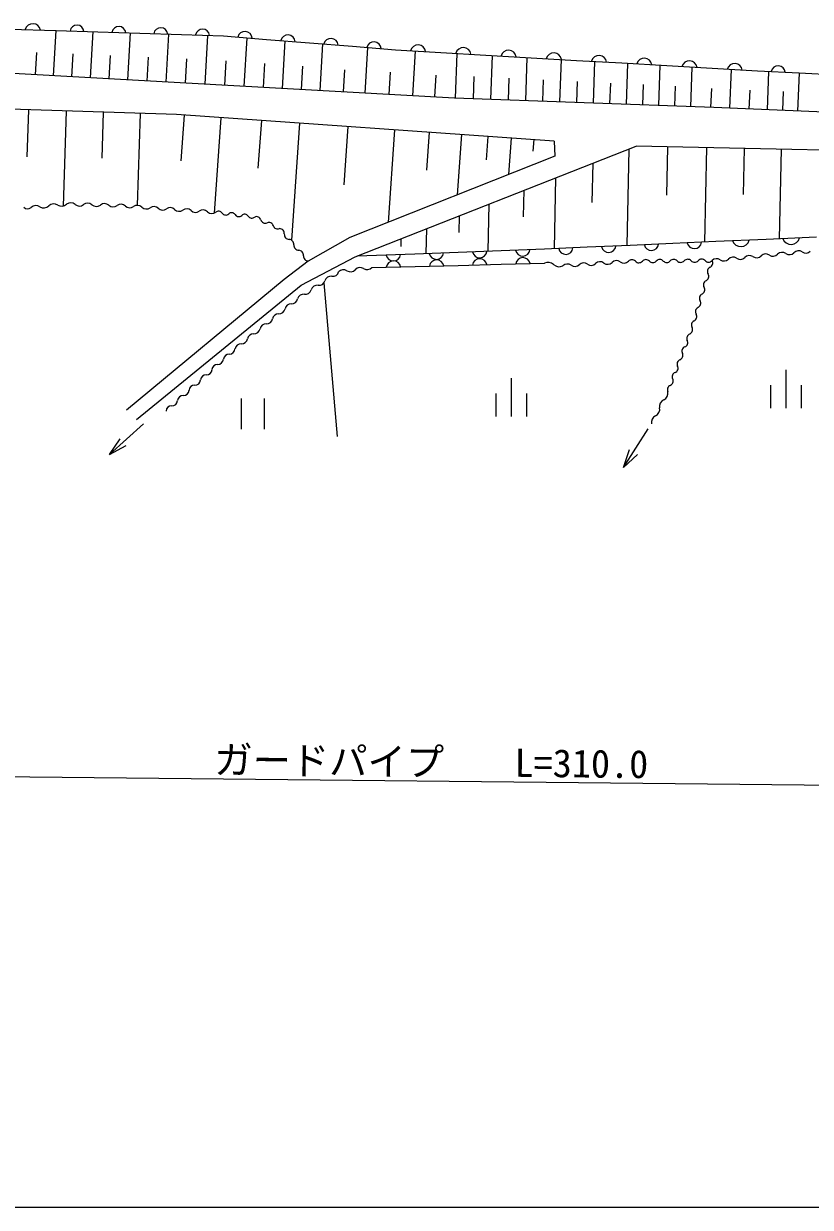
# Model space of a CAD drawing. Units: millimetres, scale not verified. Extents: x 40000 to 680000, y 20000 to 380000.
# Drawn here: x 194622 to 245983, y 205000 to 282310 of the extents above; entities that cross this region are included whole.
import ezdxf
from ezdxf.enums import TextEntityAlignment as Align

# ---------------------------------------------------------------- set-up
doc = ezdxf.new("R2010")
doc.units = ezdxf.units.MM
doc.header["$LTSCALE"] = 1000
for name, color, linetype, lineweight in [('M-BGD', 7, 'Continuous', 25), ('M-BGD-EXST', 7, 'Continuous', 25), ('M-STR-HTXT', 7, 'Continuous', 13), ('M-TTL-BAND', 7, 'Continuous', 25)]:
    doc.layers.add(name, color=color, linetype=linetype, lineweight=lineweight)
doc.styles.add('ＭＳ ゴシック', font='')
doc.styles.get('ＭＳ ゴシック').set_extended_font_data('MS Gothic')

msp = doc.modelspace()

# ---------------------------------------------------------------- linework, layer by layer
at = {"layer": 'M-BGD'}
for p, q in [((193707, 281961), (196737, 281858)), ((196576, 278901), (196740, 281867)), ((196737, 281858), (199469, 281772)), ((198981, 278768), (199149, 281789)), ((199469, 281772), (202201, 281686)), ((201432, 278632), (201603, 281709)), ((202201, 281686), (204934, 281599)), ((203928, 278494), (204102, 281628)), ((204934, 281599), (207666, 281513)), ((206471, 278352), (206649, 281546)), ((207666, 281513), (210474, 281286)), ((209027, 278211), (209203, 281389)), ((210474, 281286), (213282, 281059)), ((211531, 278072), (211704, 281187)), ((213282, 281059), (216090, 280832)), ((213986, 277936), (214155, 280989)), ((216090, 280832), (218898, 280606)), ((217064, 280754), (216898, 277775)), ((195389, 278967), (195471, 280436)), ((197773, 278835), (197856, 280332)), ((200201, 278700), (200286, 280225)), ((202675, 278563), (202761, 280116)), ((205194, 278423), (205282, 280005)), ((207755, 278281), (207844, 279886)), ((218898, 280606), (221852, 280433)), ((220179, 280531), (220017, 277602)), ((221852, 280433), (224805, 280260)), ((222824, 277447), (222932, 280370)), ((224805, 280260), (227759, 280087)), ((225133, 277362), (225238, 280235)), ((227401, 277279), (227505, 280102)), ((227759, 280087), (230713, 279915)), ((229631, 277197), (229732, 279972)), ((230713, 279915), (233667, 279742)), ((210285, 278141), (210372, 279714)), ((212765, 278003), (212850, 279545)), ((215566, 279291), (215486, 277853)), ((218546, 279151), (218465, 277688)), ((231822, 277117), (231922, 279844)), ((233667, 279742), (236620, 279569)), ((233976, 277038), (234074, 279718)), ((236092, 276960), (236189, 279594)), ((236620, 279569), (239574, 279396)), ((238172, 276883), (238267, 279473)), ((239574, 279396), (242528, 279223)), ((240811, 279324), (240705, 276786)), ((242528, 279223), (245249, 279094)), ((243179, 276682), (243283, 279187)), ((245176, 276599), (245279, 279092)), ((245249, 279094), (247971, 278964)), ((221527, 278941), (221448, 277522)), ((223983, 277404), (224037, 278853)), ((226272, 277320), (226324, 278744)), ((228521, 277238), (228572, 278637)), ((230731, 277157), (230782, 278532)), ((232903, 277077), (232953, 278429)), ((235038, 276998), (235087, 278327)), ((237137, 276921), (237185, 278227)), ((239523, 278074), (239472, 276837)), ((242025, 277964), (241974, 276733)), ((244178, 276641), (244230, 277890)), ((194932, 276684), (194833, 273606)), ((197394, 276604), (197193, 270401)), ((199822, 276525), (199725, 273531)), ((202218, 276447), (202023, 270444)), ((205090, 276335), (204881, 273343)), ((207485, 276168), (207048, 269930)), ((210142, 275982), (209918, 272881)), ((212640, 275807), (212106, 268172)), ((215791, 275587), (215524, 271777)), ((218839, 275373), (218416, 269331)), ((220941, 272735), (221115, 275214)), ((223209, 275068), (222933, 271123)), ((224846, 273424), (224952, 274946)), ((226309, 272462), (226475, 274839)), ((227894, 273984), (227947, 274736)), ((234137, 274119), (234001, 267821)), ((236660, 274272), (236592, 271103)), ((239196, 274218), (239064, 268043)), ((241666, 274165), (241601, 271158)), ((244072, 274113), (243946, 268255)), ((231740, 270629), (231795, 273204)), ((229274, 267611), (229374, 272248)), ((227266, 269684), (227303, 271430)), ((224946, 267444), (225012, 270526)), ((223047, 268665), (223070, 269759)), ((220900, 267292), (220935, 268916)), ((246377, 268360), (243094, 268220)), ((219264, 267756), (219275, 268260)), ((228619, 267582), (225800, 267476)), ((231417, 267706), (228619, 267582)), ((234215, 267830), (231417, 267706)), ((237013, 267955), (234215, 267830)), ((239810, 268079), (237013, 267955)), ((243094, 268220), (239810, 268079)), ((220163, 267264), (216394, 267123)), ((222982, 267370), (220163, 267264)), ((225800, 267476), (222982, 267370)), ((217354, 266379), (220172, 266450)), ((220172, 266450), (222990, 266522)), ((222990, 266522), (225807, 266594)), ((225807, 266594), (228625, 266665)), ((214228, 265383), (215099, 255355)), ((200226, 254171), (202453, 256181)), ((200226, 254171), (200916, 255198)), ((233796, 253320), (235398, 255857)), ((200226, 254171), (201318, 254753)), ((233796, 253320), (234183, 254495)), ((233796, 253320), (234690, 254175))]:
    msp.add_line(p, q, dxfattribs=at)
for points in [[(361721, 276680), (287465, 275925), (262963, 275859), (239693, 276828), (222761, 277449), (191193, 279203), (168916, 280435), (137538, 280577), (101894, 280103), (67207, 279156)], [(229258, 274645), (204592, 276370), (159081, 277846), (106474, 277472), (67252, 276437)], [(229258, 274645), (229297, 273647), (215913, 268338), (213202, 266801)], [(201985, 256467), (212747, 265234), (216264, 267072), (234613, 274316)], [(297056, 271314), (288041, 272820), (279317, 273355), (234613, 274316)], [(213202, 266801), (211624, 265608), (201337, 257071)]]:
    msp.add_lwpolyline(points, dxfattribs=at)
for centre, radius, start, end in [((195218, 281791), 519, 11.3167, 164.80375), ((198101, 281756), 460, 5.62781, 170.74991), ((200833, 281669), 460, 5.62719, 170.75049), ((203566, 281583), 460, 5.62719, 170.75049), ((206298, 281497), 460, 5.62781, 170.74991), ((209064, 281324), 476, 4.52399, 166.24161), ((211872, 281097), 476, 4.52413, 166.24025), ((214680, 280871), 476, 4.52413, 166.24025), ((217488, 280644), 476, 4.52473, 166.23975), ((220369, 280415), 504, 8.55813, 164.74572), ((223322, 280243), 504, 8.55822, 164.74564), ((226276, 280070), 504, 8.55961, 164.74424), ((229230, 279897), 504, 8.55822, 164.74564), ((232184, 279724), 504, 8.55757, 164.74621), ((235137, 279552), 504, 8.55882, 164.74613), ((238091, 279379), 504, 8.55757, 164.74621), ((241045, 279206), 504, 8.55757, 164.74621), ((243886, 279101), 458, 4.52312, 170.02419), ((197693, 270186), 428, 48.59452, 128.49168), ((198793, 270158), 428, 48.59443, 128.49178), ((194873, 270550), 343, 222.88888, 312.69446), ((195431, 269952), 475, 57.63928, 133.37182), ((195940, 270755), 475, 237.63995, 313.37096), ((196592, 270064), 475, 57.63928, 133.37182), ((197100, 270867), 475, 237.63928, 313.37182), ((198260, 270829), 428, 228.59362, 308.49467), ((199360, 270801), 428, 228.59362, 308.49467), ((199894, 270130), 428, 48.59362, 128.49467), ((200460, 270773), 428, 228.59075, 308.49545), ((200974, 270109), 411, 45.19479, 126.84713), ((201553, 270692), 411, 225.19101, 306.84864), ((202046, 270034), 411, 45.19079, 126.85113), ((202625, 270617), 411, 225.19389, 306.84788), ((203118, 269959), 411, 45.19453, 126.84739), ((203697, 270543), 411, 225.19165, 306.84815), ((204190, 269885), 411, 45.19015, 126.85162), ((204769, 270468), 411, 225.19105, 306.85087), ((205262, 269810), 411, 45.19101, 126.84864), ((205841, 270393), 411, 225.19479, 306.84713), ((206334, 269736), 411, 45.19479, 126.84713), ((206914, 270319), 411, 225.19015, 306.85162), ((207351, 269787), 278, 32.94573, 133.26893), ((207818, 270090), 278, 212.94136, 313.2733), ((208199, 269685), 278, 32.94044, 133.27389), ((208666, 269987), 278, 212.94626, 313.2684), ((209048, 269582), 278, 32.94528, 133.27204), ((209515, 269885), 278, 212.94044, 313.27389), ((209824, 269406), 300, 16.85827, 113.21503), ((210398, 269581), 300, 196.86327, 293.21343), ((210635, 269029), 300, 16.86007, 113.21323), ((211209, 269203), 300, 196.86097, 293.21466), ((211312, 268599), 329, 355.49783, 87.29696), ((211968, 268547), 329, 175.49965, 267.29856), ((244728, 268465), 575, 200.1726, 344.73503), ((211937, 267890), 329, 355.49656, 87.30165), ((212592, 267838), 329, 175.49656, 267.30165), ((212561, 267181), 329, 355.49777, 87.29884), ((227207, 267605), 476, 191.36659, 352.93149), ((230015, 267716), 472, 191.3525, 353.73735), ((232813, 267840), 472, 191.35257, 353.73729), ((235610, 267965), 472, 191.3525, 353.73858), ((238408, 268089), 472, 191.35311, 353.73669), ((241444, 268324), 575, 200.1713, 344.73633), ((213217, 267130), 329, 175.49656, 267.30165), ((218750, 267288), 476, 191.36659, 352.93149), ((218765, 266339), 476, 10.62568, 172.28485), ((221569, 267393), 476, 191.36659, 352.93149), ((221583, 266410), 476, 10.62568, 172.28485), ((224388, 267499), 476, 191.36659, 352.93149), ((224400, 266482), 476, 10.62568, 172.28485), ((227218, 266553), 476, 10.62568, 172.28485), ((228867, 266217), 510, 45.38416, 118.37995), ((232256, 266350), 410, 53.0507, 134.82109), ((233326, 266424), 410, 53.05368, 134.82024), ((233819, 267079), 410, 233.05044, 314.82135), ((234337, 266582), 309, 43.03326, 137.94396), ((234789, 267003), 309, 223.02814, 317.9491), ((235247, 266589), 309, 43.02904, 137.94818), ((235699, 267011), 309, 223.02814, 317.9491), ((236157, 266597), 309, 43.02904, 137.94818), ((236609, 267019), 309, 223.02814, 317.9491), ((237067, 266605), 309, 43.02904, 137.94818), ((237518, 267026), 309, 223.02814, 317.9491), ((237977, 266613), 309, 43.02904, 137.94818), ((238428, 267034), 309, 223.02814, 317.9491), ((238887, 266620), 309, 43.02904, 137.94818), ((239338, 267042), 309, 223.03236, 317.94488), ((239300, 266676), 311, 296.11384, 30.71118), ((239865, 266552), 411, 54.67963, 136.376), ((240340, 267222), 411, 234.67963, 316.376), ((240934, 266655), 411, 54.68036, 136.37314), ((241409, 267325), 411, 234.68336, 316.37227), ((242003, 266759), 411, 54.68258, 136.37325), ((242478, 267429), 411, 234.67926, 316.37636), ((243073, 266862), 411, 54.68036, 136.37314), ((243547, 267532), 411, 234.68336, 316.37227), ((244142, 266966), 411, 54.68336, 136.37227), ((244617, 267636), 411, 234.67963, 316.376), ((245211, 267069), 411, 54.68036, 136.37314), ((245686, 267739), 411, 234.68336, 316.37227), ((214795, 266213), 408, 262.29775, 344.25231), ((215499, 265816), 423, 57.05042, 137.50176), ((215959, 266526), 423, 237.05042, 317.50176), ((216583, 265955), 423, 57.05042, 137.50176), ((217043, 266664), 423, 237.05042, 317.50176), ((229583, 266942), 510, 225.38461, 298.37977), ((230115, 266203), 410, 53.05044, 134.82135), ((230607, 266858), 410, 233.04994, 314.82199), ((231185, 266277), 410, 53.05368, 134.82024), ((231678, 266932), 410, 233.05044, 314.82135), ((232748, 267006), 410, 233.05044, 314.82135), ((239040, 265801), 311, 296.11559, 30.71183), ((239574, 266118), 311, 116.11199, 210.71231), ((213790, 264817), 408, 82.29878, 164.2501), ((213900, 265626), 408, 262.30089, 344.24917), ((214685, 265404), 408, 82.30163, 164.24904), ((239313, 265243), 311, 116.11264, 210.71238), ((212895, 264229), 408, 82.30192, 164.24696), ((213005, 265038), 408, 262.29775, 344.25231), ((239052, 264368), 311, 116.11199, 210.71231), ((238779, 264926), 311, 296.11264, 30.71238), ((211299, 263750), 392, 266.8767, 350.53901), ((212073, 263621), 392, 86.8745, 170.53951), ((212115, 264404), 392, 266.87562, 350.54146), ((238792, 263492), 311, 116.11559, 210.71183), ((238518, 264050), 311, 296.11264, 30.71238), ((210482, 263096), 392, 266.8758, 350.53957), ((211256, 262967), 392, 86.8767, 170.53901), ((238531, 262617), 311, 116.11199, 210.71231), ((238257, 263175), 311, 296.11264, 30.71238), ((209665, 262441), 392, 266.87688, 350.53712), ((210439, 262312), 392, 86.87432, 170.5414), ((237997, 262319), 301, 291.1875, 27.42139), ((208806, 261003), 392, 86.87432, 170.5414), ((208848, 261787), 392, 266.8758, 350.53957), ((209622, 261658), 392, 86.8767, 170.53901), ((237680, 261481), 301, 291.1854, 27.42258), ((238214, 261758), 301, 111.18826, 207.42212), ((208036, 260361), 369, 88.79563, 175.21692), ((208051, 261098), 369, 268.79845, 355.21578), ((237363, 260643), 301, 291.19149, 27.4174), ((237898, 260920), 301, 111.18976, 207.42061), ((207285, 259685), 369, 88.79845, 175.21578), ((207301, 260422), 369, 268.79845, 355.21578), ((237047, 259805), 301, 291.18976, 27.42061), ((237581, 260082), 301, 111.1854, 207.42258), ((205800, 259071), 369, 268.79845, 355.21578), ((206535, 259009), 369, 88.79845, 175.21578), ((206550, 259746), 369, 268.79563, 355.21692), ((236730, 258967), 301, 291.1854, 27.42258), ((237264, 259244), 301, 111.18691, 207.42107), ((205049, 258395), 369, 268.79563, 355.21692), ((205784, 258333), 369, 88.79845, 175.21578), ((236206, 258180), 483, 295.37679, 10.47912), ((236948, 258406), 301, 111.19035, 207.42092), ((204299, 257719), 369, 268.79845, 355.21578), ((205034, 257657), 369, 88.79845, 175.21578), ((236620, 257307), 483, 115.37368, 190.48223), ((204283, 256981), 369, 88.793, 175.21954), ((236084, 256260), 483, 115.37368, 190.48223), ((235671, 257132), 483, 295.37679, 10.47912)]:
    msp.add_arc(centre, radius, start, end, dxfattribs=at)
at = {"layer": 'M-BGD-EXST'}
for p, q in [((226446, 259152), (226446, 256652)), ((244390, 259690), (244390, 257190)), ((243390, 258690), (243390, 257190)), ((245390, 258690), (245390, 257190)), ((208827, 257827), (208827, 255827)), ((210327, 257827), (210327, 255827)), ((225446, 258152), (225446, 256652)), ((227446, 258152), (227446, 256652))]:
    msp.add_line(p, q, dxfattribs=at)
at = {"layer": 'M-STR-HTXT'}
msp.add_line((71649, 234396), (378201, 231217), dxfattribs=at)
at = {"layer": 'M-TTL-BAND'}
msp.add_line((40000, 205000), (579000, 205000), dxfattribs=at)

# ---------------------------------------------------------------- texts
at = {"layer": 'M-STR-HTXT', "style": 'ＭＳ ゴシック'}
for s, p in [('ガードパイプ', (214568, 234164)), ('L=310.0', (231037, 233993))]:
    msp.add_text(s, height=1833, rotation=359.405, dxfattribs=at).set_placement(p, align=Align.MIDDLE_CENTER)

doc.saveas('drawing.dxf')
